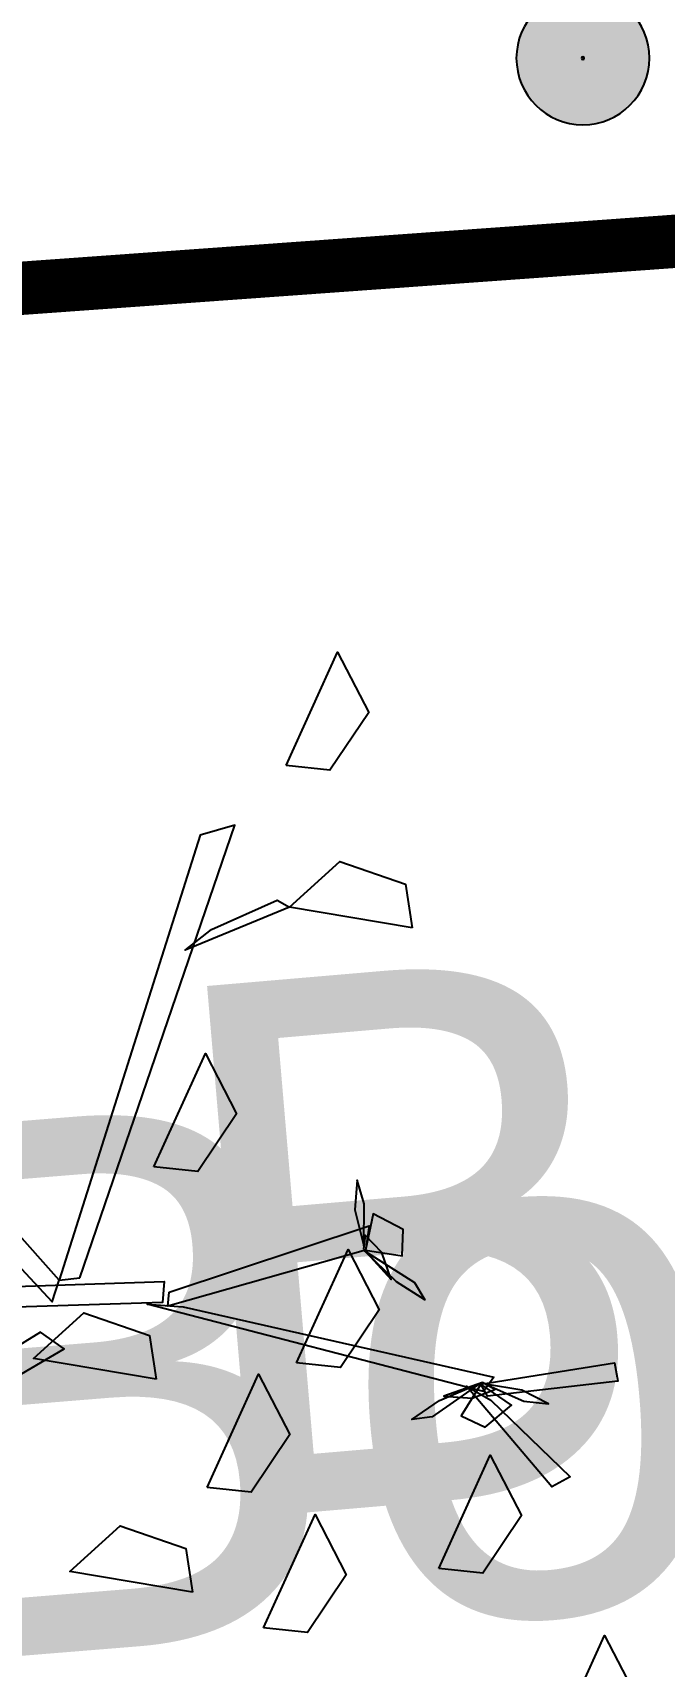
# Model space of a CAD drawing. Header units: metres. Extents: x 1851758 to 1852050, y 5187822 to 5188223.
# Drawn here: x 1851904.563 to 1851905.749, y 5187914.201 to 5187917.265 of the extents above; entities that cross this region are included whole.
import ezdxf

# ---------------------------------------------------------------- set-up
doc = ezdxf.new("R2010")
doc.units = ezdxf.units.M
doc.header["$LTSCALE"] = 2.5
doc.layers.get('0').update_dxf_attribs({"linetype": 'CONTINUOUS', "lineweight": 30})
for name, color, linetype, lineweight in [('PRO_IMP_REP', 6, 'CONTINUOUS', 15), ('PRO_PAR', 1, 'CONTINUOUS', 35), ('PRO_PAR_DA', 1, 'CONTINUOUS', 35), ('PRO_PAR_SURF', 157, 'CONTINUOUS', 20)]:
    doc.layers.add(name, color=color, linetype=linetype, lineweight=lineweight)
doc.layers.add('PRO_PAR_CONT_DA', color=40, linetype='CONTINUOUS', plot=False)
for name, color, linetype in [('PRO_PAR_N', 6, 'CONTINUOUS'), ('PRO_VOI_TAMPON', 5, 'CONTINUOUS'), ('PRO_VOI_VEG', 81, 'CONTINUOUS')]:
    doc.layers.add(name, color=color, linetype=linetype)
doc.styles.add('_ECRITURE', font='NEWSGOTN.TTF')

# ---------------------------------------------------------------- blocks, each defined once
blk = doc.blocks.new('ASS03')
h = blk.add_hatch(color=256)
h.dxf.hatch_style = 1
edge = h.paths.add_edge_path()
edge.add_arc((0, 0), 0.5, 0, 360)
for radius in [0.5, 0.01]:
    blk.add_circle((0, 0), radius)
blk = doc.blocks.new('arbre4')
at = {"layer": 'PRO_VOI_VEG', "linetype": 'ByBlock', "lineweight": -2, "extrusion": (0.372929, -1.31216e-09, 0.92786), "elevation": 8.6747, "flags": 128}
blk.add_lwpolyline([(2.0191, -0.5888), (2.4272, -0.8335), (2.1921, -0.9397), (1.9881, -0.7643), (2.0191, -0.5888)], close=True, dxfattribs=at)
at = {"layer": 'PRO_VOI_VEG', "color": 42, "linetype": 'ByBlock', "lineweight": -2, "extrusion": (-0.662392, -0.292848, 0.689548), "elevation": 2.9811, "flags": 128}
for points in [[(1.0027, 7.0133), (-0.2132, 8.9305), (-0.2426, 8.7379), (0.9732, 6.9083), (1.0027, 7.0133)], [(0.7153, 6.1029), (1.1648, 7.4072), (1.2312, 7.346), (0.789, 6.0678), (0.7153, 6.1029)], [(1.2827, 7.4335), (2.0712, 8.7379), (2.1007, 8.6504), (1.2091, 7.2672), (1.2827, 7.4335)]]:
    blk.add_lwpolyline(points, close=True, dxfattribs=at)
at = {"layer": 'PRO_VOI_VEG', "color": 42, "linetype": 'ByBlock', "lineweight": -2, "extrusion": (-0.027137, -0.572523, 0.819439), "elevation": 5.6156, "flags": 128}
blk.add_lwpolyline([(2.7648, 4.287), (1.549, 6.0719), (1.5195, 5.8926), (2.7354, 4.1892), (2.7648, 4.287)], close=True, dxfattribs=at)
at = {"layer": 'PRO_VOI_VEG', "linetype": 'ByBlock', "lineweight": -2, "extrusion": (-0.095442, 0.360509, 0.92786), "flags": 128}
for points, elevation in [([(-4.4155, 3.0912), (-4.0075, 2.8464), (-4.2425, 2.7402), (-4.4466, 2.9157), (-4.4155, 3.0912)], 8.3666), ([(-2.9445, 3.6809), (-2.5364, 3.4362), (-2.7715, 3.33), (-2.9755, 3.5055), (-2.9445, 3.6809)], 6.4116), ([(-2.8065, 4.3206), (-2.3984, 4.0759), (-2.6335, 3.9697), (-2.8375, 4.1451), (-2.8065, 4.3206)], 5.8617)]:
    blk.add_lwpolyline(points, close=True, dxfattribs=dict(at, elevation=elevation))
at = {"layer": 'PRO_VOI_VEG', "color": 42, "linetype": 'ByBlock', "lineweight": -2, "extrusion": (-0.798201, -0.35289, 0.488205), "elevation": 0.7885, "flags": 128}
blk.add_lwpolyline([(0.089, 9.0592), (0.1111, 9.6122), (0.1553, 9.6704), (0.1111, 8.8069), (0.089, 9.0592)], close=True, dxfattribs=at)
at = {"layer": 'PRO_VOI_VEG', "linetype": 'ByBlock', "lineweight": -2, "extrusion": (0.372929, 2.33266e-10, 0.92786), "flags": 128}
for points, elevation in [([(0.5584, 0.0949), (0.9665, -0.1498), (0.7314, -0.256), (0.5273, -0.0805), (0.5584, 0.0949)], 8.7223), ([(-0.6569, 0.0003), (-0.2489, -0.2444), (-0.484, -0.3506), (-0.688, -0.1752), (-0.6569, 0.0003)], 8.7604)]:
    blk.add_lwpolyline(points, close=True, dxfattribs=dict(at, elevation=elevation))
at = {"layer": 'PRO_VOI_VEG', "color": 6, "linetype": 'ByBlock', "lineweight": -2, "extrusion": (0.987267, -0.048316, 0.151559), "elevation": 5.2246, "flags": 128}
blk.add_lwpolyline([(0.391, 8.2635), (0.5481, 8.2174), (0.6384, 8.3733), (0.5265, 8.4559), (0.391, 8.2635)], close=True, dxfattribs=at)
at = {"layer": 'PRO_VOI_VEG', "color": 6, "linetype": 'ByBlock', "lineweight": -2, "extrusion": (0.770104, 0.410605, 0.488205), "elevation": 7.4825, "flags": 128}
blk.add_lwpolyline([(-1.6886, 6.0939), (-1.7811, 5.8797), (-1.6997, 5.7629), (-1.5888, 5.8943), (-1.6886, 6.0939)], close=True, dxfattribs=at)
at = {"layer": 'PRO_VOI_VEG', "color": 42, "linetype": 'ByBlock', "lineweight": -2, "extrusion": (-0.828754, -0.366398, 0.422988), "elevation": 0.4696, "flags": 128}
blk.add_lwpolyline([(1.2091, 7.9727), (1.3491, 9.8113), (1.4228, 9.6814), (1.2533, 7.9027), (1.2091, 7.9727)], close=True, dxfattribs=at)
at = {"layer": 'PRO_VOI_VEG', "linetype": 'ByBlock', "lineweight": -2, "extrusion": (0.372929, -1.31215e-09, 0.92786), "elevation": 8.8993, "flags": 128}
blk.add_lwpolyline([(-0.2178, -0.3454), (0.1902, -0.5901), (-0.0448, -0.6963), (-0.2489, -0.5209), (-0.2178, -0.3454)], close=True, dxfattribs=at)
at = {"layer": 'PRO_VOI_VEG', "color": 6, "linetype": 'ByBlock', "lineweight": -2, "extrusion": (-0.876374, -0.467267, 0.116747), "elevation": -2.4772, "flags": 128}
blk.add_lwpolyline([(1.6812, 9.3381), (1.8328, 9.5635), (1.7293, 9.778), (1.6406, 9.624), (1.6812, 9.3381)], close=True, dxfattribs=at)
at = {"layer": 'PRO_VOI_VEG', "color": 6, "linetype": 'ByBlock', "lineweight": -2, "extrusion": (0.650806, 0.741126, 0.164872), "elevation": 4.1706, "flags": 128}
blk.add_lwpolyline([(-2.8318, 8.4127), (-3.0537, 8.3058), (-3.1243, 8.4852), (-2.9984, 8.5393), (-2.8318, 8.4127)], close=True, dxfattribs=at)
at = {"layer": 'PRO_VOI_VEG', "color": 42, "linetype": 'ByBlock', "lineweight": -2, "extrusion": (-0.798146, 0.353014, 0.488205), "elevation": 1.3369, "flags": 128}
blk.add_lwpolyline([(0.1809, 5.5383), (-1.035, 7.6631), (-1.0645, 7.4496), (0.1514, 5.4218), (0.1809, 5.5383)], close=True, dxfattribs=at)
at = {"layer": 'PRO_VOI_VEG', "color": 6, "linetype": 'ByBlock', "lineweight": -2, "extrusion": (0.427121, -0.889036, 0.164872), "elevation": 3.5289, "flags": 128}
blk.add_lwpolyline([(3.7452, 7.8537), (3.5232, 7.7468), (3.4526, 7.9261), (3.5785, 7.9803), (3.7452, 7.8537)], close=True, dxfattribs=at)
at = {"layer": 'PRO_VOI_VEG', "color": 6, "linetype": 'ByBlock', "lineweight": -2, "extrusion": (-0.086805, 0.989361, 0.116747), "elevation": 0.2519, "flags": 128}
blk.add_lwpolyline([(-4.2826, 8.3555), (-4.131, 8.581), (-4.2345, 8.7954), (-4.3232, 8.6415), (-4.2826, 8.3555)], close=True, dxfattribs=at)
at = {"layer": 'PRO_VOI_VEG', "color": 6, "linetype": 'ByBlock', "lineweight": -2, "extrusion": (0.076279, -0.869389, 0.488205), "elevation": 4.6961, "flags": 128}
blk.add_lwpolyline([(4.2752, 6.8995), (4.1827, 6.6854), (4.2641, 6.5685), (4.375, 6.7), (4.2752, 6.8995)], close=True, dxfattribs=at)
at = {"layer": 'PRO_VOI_VEG', "color": 42, "linetype": 'ByBlock', "lineweight": -2, "extrusion": (-0.433021, -0.648019, 0.626549), "elevation": 3.5859, "flags": 128}
blk.add_lwpolyline([(3.8526, 7.7692), (4.2526, 7.5997), (4.2106, 7.4939), (3.7471, 7.7721), (3.8526, 7.7692)], close=True, dxfattribs=at)
at = {"layer": 'PRO_VOI_VEG', "color": 42, "linetype": 'ByBlock', "lineweight": -2, "extrusion": (-0.853559, -0.377365, 0.359211), "elevation": -0.5697, "flags": 128}
blk.add_lwpolyline([(2.0712, 9.1279), (2.2407, 10.4614), (2.307, 10.3999), (2.1228, 9.1279), (2.0712, 9.1279)], close=True, dxfattribs=at)
at = {"layer": 'PRO_VOI_VEG', "color": 6, "linetype": 'ByBlock', "lineweight": -2, "extrusion": (-0.43103, -0.889518, 0.151559), "elevation": -0.2964, "flags": 128}
blk.add_lwpolyline([(4.0606, 8.4452), (4.2177, 8.3991), (4.3081, 8.5549), (4.1961, 8.6375), (4.0606, 8.4452)], close=True, dxfattribs=at)
at = {"layer": 'PRO_VOI_VEG', "linetype": 'ByBlock', "lineweight": -2, "extrusion": (0.372929, -8.74771e-10, 0.92786), "elevation": 9.0746, "flags": 128}
blk.add_lwpolyline([(-1.0295, -0.7816), (-0.6215, -1.0263), (-0.8565, -1.1325), (-1.0606, -0.9571), (-1.0295, -0.7816)], close=True, dxfattribs=at)
at = {"layer": 'PRO_VOI_VEG', "linetype": 'ByBlock', "lineweight": -2, "extrusion": (0.372929, 2.33214e-10, 0.92786), "elevation": 8.8232, "flags": 128}
blk.add_lwpolyline([(-1.1981, -0.1561), (-0.79, -0.4008), (-1.0251, -0.507), (-1.2291, -0.3315), (-1.1981, -0.1561)], close=True, dxfattribs=at)
at = {"layer": 'PRO_VOI_VEG', "linetype": 'ByBlock', "lineweight": -2, "extrusion": (0.372929, 6.70649e-10, 0.92786), "elevation": 9.2136, "flags": 128}
blk.add_lwpolyline([(-1.7392, -1.1273), (-1.3311, -1.372), (-1.5662, -1.4782), (-1.7703, -1.3028), (-1.7392, -1.1273)], close=True, dxfattribs=at)

msp = doc.modelspace()

# ---------------------------------------------------------------- linework, layer by layer
at = {"layer": 'PRO_PAR', "const_width": 0.1, "flags": 128}
msp.add_lwpolyline([(1851884.7038, 5187915.3608), (1851908.3885, 5187917.0623), (1851908.6751, 5187913.0726), (1851912.1661, 5187913.3233), (1851910.4404, 5187937.3448)], dxfattribs=at)
at = {"layer": 'PRO_PAR_CONT_DA', "flags": 128}
msp.add_lwpolyline([(1851878.043, 5187935.0175), (1851880.1733, 5187917.0384), (1851882.4035, 5187915.1956), (1851884.7038, 5187915.3608), (1851908.3885, 5187917.0623), (1851908.6751, 5187913.0726), (1851912.1661, 5187913.3233), (1851911.8795, 5187917.3131), (1851910.4404, 5187937.3448)], close=True, dxfattribs=at)
msp.add_lwpolyline([(1851940.223, 5187919.3492), (1851911.8795, 5187917.3131), (1851912.1661, 5187913.3233), (1851908.6751, 5187913.0726), (1851908.3885, 5187917.0623), (1851884.7038, 5187915.3608), (1851885.4031, 5187905.6262), (1851885.6711, 5187901.8955), (1851897.6403, 5187902.7554), (1851898.8308, 5187886.1831), (1851862.9456, 5187883.6194), (1851863.4796, 5187879.0507), (1851981.3715, 5187888.4018)], dxfattribs=at)
at = {"layer": 'PRO_PAR_DA', "flags": 128}
msp.add_lwpolyline([(1851884.7038, 5187915.3608), (1851908.3885, 5187917.0623), (1851908.6751, 5187913.0726), (1851912.1661, 5187913.3233), (1851910.4404, 5187937.3448)], dxfattribs=at)
at = {"layer": 'PRO_PAR_SURF', "flags": 128}
msp.add_lwpolyline([(1851910.4404, 5187937.3448), (1851878.043, 5187935.0175), (1851880.1733, 5187917.0384), (1851882.4035, 5187915.1956), (1851908.3885, 5187917.0623), (1851908.6751, 5187913.0726), (1851912.1661, 5187913.3233)], close=True, dxfattribs=at)

# ---------------------------------------------------------------- block references
at = {"layer": 'PRO_VOI_TAMPON', "xscale": -0.2499999999999999, "yscale": 0.2499999999999999, "rotation": 76.31239372912667}
msp.add_blockref('ASS03', (1851905.5958, 5187917.2176), dxfattribs=at)
at = {"layer": 'PRO_VOI_VEG', "xscale": 0.5, "yscale": 0.5, "zscale": 0.5, "rotation": 4.640794973699927}
msp.add_blockref('arbre4', (1851903.2357, 5187914.7316), dxfattribs=at)

# ---------------------------------------------------------------- texts
at = {"layer": 'PRO_IMP_REP', "style": '_ECRITURE'}
msp.add_text('Borne ', height=1, rotation=4.8887, dxfattribs=at).set_placement((1851904.866, 5187914.4715))
at = {"layer": 'PRO_PAR_N', "style": '_ECRITURE'}
msp.add_text('Borne', height=1, rotation=4.6408, dxfattribs=at).set_placement((1851904.2822, 5187914.1996))

doc.saveas('drawing.dxf')
